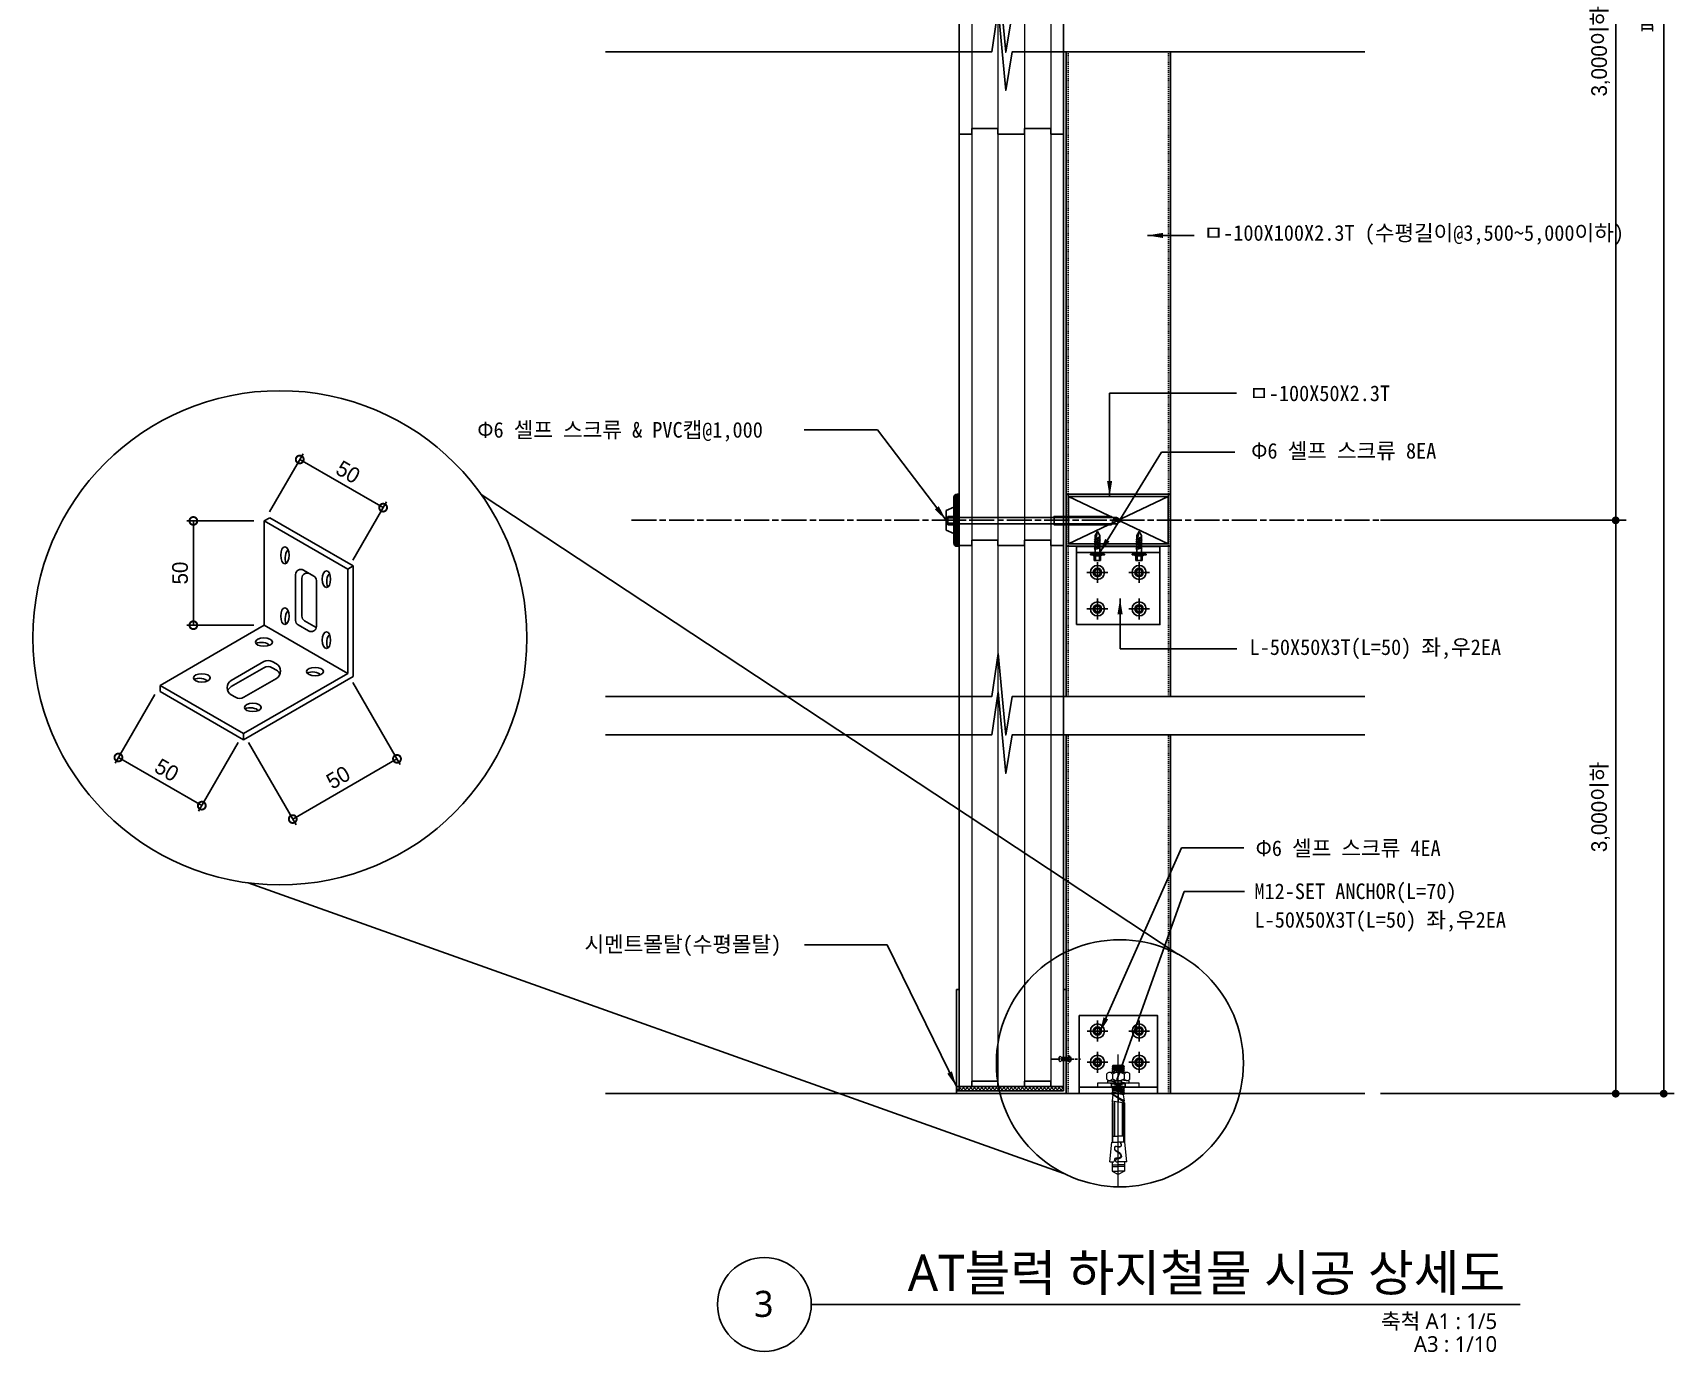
# Model space of a CAD drawing. Header units: millimetres. Extents: x 262063 to 281182, y 29752 to 38015.
# Drawn here: x 274816 to 276391, y 29752 to 31017 of the extents above; entities that cross this region are included whole.
import ezdxf
from ezdxf.enums import TextEntityAlignment as Align

# ---------------------------------------------------------------- set-up
doc = ezdxf.new("R2010")
doc.units = ezdxf.units.MM
doc.header["$MEASUREMENT"] = 0
for name, pattern in [('ACAD_ISO08W100', [36, 24, -3, 6, -3]), ('CENTER', [2, 1.25, -0.25, 0.25, -0.25]), ('DASHED', [0.75, 0.5, -0.25]), ('HID', [2, 1.1, -0.9])]:
    doc.linetypes.add(name, pattern=pattern)
doc.layers.get('0').update_dxf_attribs({"linetype": 'CONTINUOUS'})
for name, color, linetype in [('1', 1, 'CONTINUOUS'), ('2', 2, 'CONTINUOUS'), ('CEN', 3, 'ACAD_ISO08W100'), ('COL', 2, 'CONTINUOUS'), ('DIM', 7, 'CONTINUOUS'), ('ETC', 6, 'CONTINUOUS'), ('F', 6, 'CONTINUOUS'), ('HAT', 5, 'CONTINUOUS'), ('TEX', 3, 'CONTINUOUS'), ('TEXT', 2, 'CONTINUOUS'), ('WAL', 3, 'CONTINUOUS'), ('WALL', 2, 'CONTINUOUS'), ('후레싱', 4, 'CONTINUOUS')]:
    doc.layers.add(name, color=color, linetype=linetype)
for name, color, linetype, lineweight in [('2(스크류)', 2, 'CONTINUOUS', 5), ('A-CUTL', 7, 'CONTINUOUS', 25), ('A-MKXS-LEAD', 7, 'CONTINUOUS', 25), ('A-WAXM-BLOC', 3, 'CONTINUOUS', 25), ('A-XXXX-HATC', 8, 'CONTINUOUS', 18), ('A-XXXX-SYMB', 7, 'CONTINUOUS', 25), ('A-XXXX-TXT1', 3, 'CONTINUOUS', 25), ('A-XXXX-TXT2', 3, 'CONTINUOUS', 25)]:
    doc.layers.add(name, color=color, linetype=linetype, lineweight=lineweight)
doc.styles.add('HS', font='')
doc.styles.get("Standard").update_dxf_attribs({"font": 'SIMPLEX.shx'})
doc.styles.add('돋움체', font='')
doc.styles.add('돋음', font='')
doc.styles.add('맑은고딕', font='malgun.ttf')
doc.styles.get('HS').set_extended_font_data('Gulim')
doc.styles.get('돋움체').set_extended_font_data('DotumChe')
doc.styles.get('돋음').set_extended_font_data('Dotum')
doc.dimstyles.new('HJCNC DIM', dxfattribs={"dimscale": 5, "dimtxt": 3, "dimasz": 3, "dimexe": 1.25, "dimexo": 2, "dimgap": 1, "dimtad": 1, "dimdec": 0, "dimzin": 1, "dimdsep": 46, "dimlunit": 6, "dimtxsty": 'HS', "dimblk": 'DOTSMALL', "dimcen": 2.5, "dimclrd": 256, "dimclre": 256, "dimclrt": 256, "dimadec": 0, "dimazin": 0, "dimtfac": 1, "dimtdec": 0, "dimtix": 1, "dimtmove": 2, "dimatfit": 3, "dimfxl": 1, "dimtolj": 1, "dimtzin": 1, "dimlwd": -1, "dimlwe": -1, "dimarcsym": 0})
doc.dimstyles.new('ISO-25', dxfattribs={"dimtxt": 2.5, "dimasz": 2.5, "dimexe": 1.25, "dimexo": 0.625, "dimtad": 1, "dimtxsty": 'Standard', "dimcen": 2.5, "dimadec": 0, "dimazin": 0, "dimtfac": 1, "dimtmove": 0, "dimatfit": 3, "dimfxl": 1, "dimarcsym": 0})

# ---------------------------------------------------------------- blocks, each defined once
blk = doc.blocks.new('_DotSmall')
at = {"color": 0, "linetype": 'ByBlock', "const_width": 0.5}
blk.add_lwpolyline([(-0.0625, 0, 1), (0.0625, 0, 1)], format="xyb", close=True, dxfattribs=at)
blk = doc.blocks.new('화스너-1')
at = {"layer": '1'}
for p, q in [((11770735.5, 5612703.2), (11770748.5, 5612707.2)), ((11770748.5, 5612703.2), (11770735.5, 5612707.2))]:
    blk.add_line(p, q, dxfattribs=at)
blk.add_lwpolyline([(11770735.5, 5612707.2), (11770748.5, 5612707.2), (11770748.5, 5612703.2), (11770735.5, 5612703.2)], close=True, dxfattribs=at)
at = {"layer": '2(스크류)', "color": 1, "ltscale": 2}
blk.add_line((11770742, 5612612.4), (11770742, 5612734.8), dxfattribs=at)
at = {"layer": '2(스크류)', "color": 1, "linetype": 'CENTER', "ltscale": 20}
blk.add_line((11770742, 5612607.5), (11770742, 5612734), dxfattribs=at)
at = {"layer": '2(스크류)', "ltscale": 2}
for p, q in [((11770731, 5612711.1), (11770731, 5612716.1)), ((11770750.4, 5612717.4), (11770733.6, 5612717.4)), ((11770736.9, 5612724.2), (11770736, 5612723.3)), ((11770736, 5612723.3), (11770748, 5612721.6)), ((11770736.9, 5612722.4), (11770736, 5612723.3)), ((11770736.9, 5612722.4), (11770736, 5612721.5)), ((11770736, 5612721.5), (11770748, 5612719.7)), ((11770736.9, 5612720.6), (11770736, 5612721.5)), ((11770736.9, 5612720.6), (11770736, 5612719.7)), ((11770748, 5612717.9), (11770736, 5612719.7)), ((11770736.9, 5612718.8), (11770736, 5612719.7)), ((11770736.9, 5612718.8), (11770736, 5612717.9)), ((11770736.5, 5612717.4), (11770736, 5612717.9)), ((11770740.1, 5612717.3), (11770736, 5612717.9)), ((11770736.4, 5612715.9), (11770736.4, 5612711.3)), ((11770736.9, 5612724.2), (11770747.1, 5612722.4)), ((11770748, 5612723.3), (11770736.9, 5612724.2)), ((11770736.9, 5612722.4), (11770747.1, 5612720.6)), ((11770747.1, 5612718.8), (11770736.9, 5612720.6)), ((11770736.9, 5612718.8), (11770744.7, 5612717.4)), ((11770747.1, 5612724.2), (11770737, 5612724.2)), ((11770748, 5612723.3), (11770747.1, 5612724.2)), ((11770748, 5612723.3), (11770747.1, 5612722.4)), ((11770748, 5612721.5), (11770747.1, 5612722.4)), ((11770748, 5612721.5), (11770747.1, 5612720.6)), ((11770748, 5612719.7), (11770747.1, 5612720.6)), ((11770748, 5612719.7), (11770747.1, 5612718.8)), ((11770748, 5612717.9), (11770747.1, 5612718.8)), ((11770748, 5612717.9), (11770747.6, 5612717.4)), ((11770747.6, 5612715.9), (11770747.6, 5612711.3)), ((11770753, 5612711.1), (11770753, 5612716.1)), ((11770736.8, 5612703.2), (11770736, 5612702.4)), ((11770736, 5612702.4), (11770748, 5612700.6)), ((11770736.9, 5612701.5), (11770736, 5612702.4)), ((11770736.9, 5612701.5), (11770736, 5612700.6)), ((11770736, 5612700.6), (11770748, 5612698.8)), ((11770736.9, 5612699.7), (11770736, 5612700.6)), ((11770736.9, 5612703.2), (11770747.1, 5612701.4)), ((11770736.9, 5612701.5), (11770747.1, 5612699.7)), ((11770742, 5612703.2), (11770748, 5612702.3)), ((11770748, 5612702.3), (11770747.1, 5612703.2)), ((11770748, 5612702.3), (11770747.1, 5612701.4)), ((11770748, 5612700.5), (11770747.1, 5612701.4)), ((11770748, 5612700.5), (11770747.1, 5612699.6)), ((11770736.9, 5612699.7), (11770736, 5612698.8)), ((11770736, 5612698.8), (11770748, 5612697)), ((11770736.9, 5612697.9), (11770736, 5612698.8)), ((11770736.9, 5612697.9), (11770736, 5612697)), ((11770736, 5612697), (11770748, 5612690.2)), ((11770736.9, 5612696.1), (11770736, 5612697)), ((11770736.9, 5612696.1), (11770736, 5612690.2)), ((11770736, 5612690.2), (11770748, 5612688.3)), ((11770736.9, 5612689.3), (11770736, 5612690.2)), ((11770736.9, 5612689.3), (11770736, 5612688.4)), ((11770736, 5612688.3), (11770736, 5612650.6)), ((11770736.2, 5612688.3), (11770736.2, 5612656.8)), ((11770736.6, 5612688.3), (11770736.6, 5612656.8)), ((11770747.1, 5612697.9), (11770736.9, 5612699.7)), ((11770747.1, 5612696.1), (11770736.9, 5612697.9)), ((11770747.1, 5612689.3), (11770736.9, 5612696.1)), ((11770736.9, 5612688.3), (11770736.9, 5612656.8)), ((11770738.2, 5612689.8), (11770738.2, 5612656.8)), ((11770745.8, 5612688.7), (11770745.8, 5612656.8)), ((11770748, 5612698.7), (11770747.1, 5612699.6)), ((11770748, 5612698.7), (11770747.1, 5612697.8)), ((11770748, 5612696.9), (11770747.1, 5612697.8)), ((11770748, 5612696.9), (11770747.1, 5612696)), ((11770748, 5612690.1), (11770747.1, 5612696)), ((11770748, 5612690.1), (11770747.1, 5612689.2)), ((11770748, 5612688.3), (11770747.1, 5612689.2)), ((11770747.1, 5612688.3), (11770747.1, 5612656.8)), ((11770747.4, 5612688.3), (11770747.4, 5612656.8)), ((11770747.7, 5612688.3), (11770747.7, 5612656.8)), ((11770748, 5612688.3), (11770748, 5612650.6)), ((11770736.6, 5612650.7), (11770736.6, 5612656.5)), ((11770736.6, 5612656.5), (11770742, 5612656.5)), ((11770747.4, 5612656.5), (11770742, 5612656.5)), ((11770747.4, 5612650.7), (11770747.4, 5612656.5)), ((11770733.8, 5612631.8), (11770735.7, 5612650.7)), ((11770735.7, 5612650.7), (11770742, 5612650.7)), ((11770748.3, 5612650.7), (11770742, 5612650.7)), ((11770750.2, 5612631.8), (11770748.3, 5612650.7)), ((11770733.8, 5612631.8), (11770737.7, 5612631.8)), ((11770736, 5612631.8), (11770736, 5612622.9)), ((11770736, 5612628.8), (11770742.1, 5612628.8)), ((11770736, 5612627.3), (11770742, 5612627.3)), ((11770736, 5612622.9), (11770742, 5612619.7)), ((11770736, 5612622.9), (11770742, 5612622.9)), ((11770740.1, 5612631.8), (11770742, 5612631.8)), ((11770748, 5612628.8), (11770741.9, 5612628.8)), ((11770750.2, 5612631.8), (11770742, 5612631.8)), ((11770748, 5612627.3), (11770742, 5612627.3)), ((11770748, 5612622.9), (11770742, 5612619.7)), ((11770748, 5612622.9), (11770742, 5612622.9)), ((11770748, 5612631.8), (11770748, 5612622.9))]:
    blk.add_line(p, q, dxfattribs=at)
at = {"layer": '2(스크류)'}
for p, q in [((11770739.4, 5612708.3), (11770731.9, 5612709.3)), ((11770731.9, 5612709.3), (11770744.8, 5612709.3)), ((11770731.9, 5612707.2), (11770731.9, 5612709.3)), ((11770739.1, 5612706.2), (11770731.9, 5612707.2)), ((11770736.2, 5612709), (11770744.8, 5612709.3)), ((11770739.4, 5612708.3), (11770736.2, 5612709)), ((11770739.1, 5612706.2), (11770739.4, 5612708.3)), ((11770739.2, 5612707.2), (11770747.8, 5612707.5)), ((11770752.1, 5612707.2), (11770739.2, 5612707.2)), ((11770744.9, 5612710.3), (11770744.6, 5612708.2)), ((11770744.6, 5612708.2), (11770752.1, 5612707.2)), ((11770747.8, 5612707.5), (11770744.6, 5612708.2)), ((11770744.9, 5612710.3), (11770752.1, 5612709.3)), ((11770752.1, 5612709.3), (11770752.1, 5612707.2))]:
    blk.add_line(p, q, dxfattribs=at)
at = {"layer": '2(스크류)', "color": 1, "linetype": 'Continuous'}
blk.add_line((11770742, 5612706.2), (11770742, 5612688.8), dxfattribs=at)
blk.add_line((11770742, 5612706.2), (11770742, 5612688.8), dxfattribs=at)
at = {"layer": '2(스크류)', "ltscale": 2}
for points in [[(11770722, 5612703.2), (11770762, 5612703.2), (11770762, 5612707.2), (11770722, 5612707.2), (11770722, 5612703.2)], [(11770743.8, 5612650.7), (11770744.2, 5612649.6), (11770744.6, 5612648), (11770744.4, 5612646.9), (11770743.9, 5612646.3), (11770743.2, 5612646), (11770742.3, 5612646), (11770741.3, 5612646.2), (11770740.3, 5612646.6), (11770739.1, 5612646.6), (11770738.5, 5612645.8), (11770738.2, 5612644.9), (11770738.3, 5612643.5), (11770738.9, 5612642.7), (11770739.6, 5612642.2), (11770741.3, 5612641.4), (11770742.3, 5612640.7), (11770743.2, 5612639.7), (11770744, 5612638.5), (11770744.2, 5612638.1), (11770744.4, 5612636.7), (11770744, 5612636.3), (11770743.1, 5612635.7), (11770741.9, 5612635.3), (11770740.9, 5612635.4), (11770739.7, 5612635.4), (11770738.8, 5612635), (11770738.2, 5612634.1), (11770737.9, 5612632.5), (11770737.7, 5612631.8)], [(11770743.9, 5612650.7), (11770744.5, 5612649.5), (11770744.8, 5612648.2), (11770744.7, 5612647.1), (11770744.3, 5612646.3), (11770743.5, 5612645.7), (11770742.1, 5612645.6), (11770741.5, 5612645.8), (11770740.8, 5612646.1), (11770740.1, 5612646.3), (11770739.5, 5612646.3), (11770739, 5612646), (11770738.7, 5612645.4), (11770738.5, 5612644.7), (11770738.5, 5612644.3), (11770738.6, 5612643.6), (11770739.2, 5612642.9), (11770740.3, 5612642.3), (11770741.3, 5612641.7), (11770742.2, 5612641.3), (11770743, 5612640.8), (11770743.5, 5612640.4), (11770744, 5612639.7), (11770744.5, 5612638.8), (11770744.9, 5612637.8), (11770745, 5612636.8), (11770744.9, 5612636), (11770744.2, 5612635.2), (11770742.6, 5612634.5), (11770741.6, 5612634.5), (11770740.4, 5612634.4), (11770739.7, 5612634.1), (11770739.5, 5612633.8), (11770739.4, 5612633.2), (11770739.4, 5612632.8), (11770739.3, 5612632.5), (11770739.5, 5612632.2), (11770739.7, 5612632.1), (11770740.2, 5612631.8)]]:
    blk.add_lwpolyline(points, dxfattribs=at)
for centre, radius, start, end in [((11770733.6, 5612714.1), 3.31, 32.6449, 143.1914), ((11770742, 5612706.4), 11, 59.5226, 120.4774), ((11770750.4, 5612714.1), 3.31, 36.8086, 147.3551), ((11770733.6, 5612713.1), 3.31, 216.8086, 327.3551), ((11770742, 5612720.8), 11, 239.5226, 300.4774), ((11770750.4, 5612713.1), 3.31, 212.6449, 323.1914)]:
    blk.add_arc(centre, radius, start, end, dxfattribs=at)
at = {"layer": 'CEN'}
for p, q in [((11770722, 5612767.2), (11770722, 5612747.2)), ((11770762, 5612767.2), (11770762, 5612747.2)), ((11770732, 5612757.2), (11770712, 5612757.2)), ((11770752, 5612757.2), (11770772, 5612757.2)), ((11770722, 5612737.2), (11770722, 5612717.2)), ((11770762, 5612737.2), (11770762, 5612717.2)), ((11770732, 5612727.2), (11770712, 5612727.2)), ((11770752, 5612727.2), (11770772, 5612727.2))]:
    blk.add_line(p, q, dxfattribs=at)
at = {"layer": 'ETC'}
blk.add_line((11770779.5, 5612703.2), (11770704.5, 5612703.2), dxfattribs=at)
for points in [[(11770704.5, 5612772.2), (11770779.5, 5612772.2), (11770779.5, 5612697.2), (11770704.5, 5612697.2)], [(11770718.8, 5612757.2), (11770720.4, 5612754.4), (11770723.6, 5612754.4), (11770725.2, 5612757.2), (11770723.6, 5612760), (11770720.4, 5612760)], [(11770765.2, 5612757.2), (11770763.6, 5612754.4), (11770760.4, 5612754.4), (11770758.8, 5612757.2), (11770760.4, 5612760), (11770763.6, 5612760)], [(11770718.8, 5612727.2), (11770720.4, 5612724.4), (11770723.6, 5612724.4), (11770725.2, 5612727.2), (11770723.6, 5612730), (11770720.4, 5612730)], [(11770765.2, 5612727.2), (11770763.6, 5612724.4), (11770760.4, 5612724.4), (11770758.8, 5612727.2), (11770760.4, 5612730), (11770763.6, 5612730)]]:
    blk.add_lwpolyline(points, close=True, dxfattribs=at)
for centre, radius in [((11770722, 5612757.2), 6.75), ((11770762, 5612757.2), 6.75), ((11770722, 5612757.2), 4), ((11770762, 5612757.2), 4), ((11770722, 5612727.2), 6.75), ((11770762, 5612727.2), 6.75), ((11770722, 5612727.2), 4), ((11770762, 5612727.2), 4)]:
    blk.add_circle(centre, radius, dxfattribs=at)
blk = doc.blocks.new('벽체캡-1')
at = {"layer": '2'}
for p, q in [((11769941.6, 5613230.2), (11769935.8, 5613230.2)), ((11769935.8, 5613230.2), (11769935.8, 5613222.2)), ((11769941.6, 5613228.7), (11769935.8, 5613228.7)), ((11769935.8, 5613223.7), (11769941.6, 5613223.7)), ((11769935.8, 5613222.2), (11769941.6, 5613222.2))]:
    blk.add_line(p, q, dxfattribs=at)
at = {"layer": '2', "linetype": 'DASHED'}
for p, q in [((11769945.8, 5613229.2), (11770092.8, 5613229.2)), ((11769945.8, 5613223.2), (11770092.8, 5613223.2))]:
    blk.add_line(p, q, dxfattribs=at)
at = {"layer": '2'}
for points in [[(11769941.6, 5613231.2), (11769942.8, 5613231.2), (11769942.8, 5613221.2), (11769941.6, 5613221.2)], [(11769942.8, 5613217.2), (11769943.8, 5613217.2), (11769943.8, 5613235.2), (11769942.8, 5613235.2)]]:
    blk.add_lwpolyline(points, close=True, dxfattribs=at)
for points in [[(11769943.8, 5613218.7), (11769945.8, 5613218.7), (11769945.8, 5613233.7), (11769943.8, 5613233.7)], [(11770092.8, 5613229.2), (11770092.8, 5613230.2), (11770037.8, 5613230.2), (11770037.8, 5613222.2), (11770092.8, 5613222.2), (11770092.8, 5613223.2)], [(11770092.8, 5613229.2), (11770097.8, 5613229.2), (11770102.8, 5613226.2), (11770097.8, 5613223.2), (11770092.8, 5613223.2)], [(11770102.8, 5613226.2), (11770096.8, 5613225.2), (11770094.8, 5613223.2), (11770093.8, 5613225.2), (11770095.8, 5613229.2)]]:
    blk.add_lwpolyline(points, dxfattribs=at)
at = {"layer": 'ETC', "color": 5}
for p, q in [((11769943.7, 5613251.3), (11769943.7, 5613201.7)), ((11769944.7, 5613251.5), (11769944.7, 5613201.5)), ((11769945.7, 5613251.5), (11769945.7, 5613201.5)), ((11769942.7, 5613250.7), (11769942.7, 5613202.3))]:
    blk.add_line(p, q, dxfattribs=at)
at = {"layer": 'ETC'}
for p, q in [((11769944.7, 5613251.5), (11769946.7, 5613251.5)), ((11769941.7, 5613239.2), (11769934.3, 5613236)), ((11769934.3, 5613236), (11769934.3, 5613217)), ((11769941.7, 5613248.5), (11769941.7, 5613204.5)), ((11769941.7, 5613213.8), (11769934.3, 5613217)), ((11769944.7, 5613201.5), (11769946.7, 5613201.5))]:
    blk.add_line(p, q, dxfattribs=at)
at = {"layer": 'ETC', "color": 6}
blk.add_line((11769946.7, 5613251.5), (11769946.7, 5613201.5), dxfattribs=at)
at = {"layer": 'ETC'}
for centre, start, end in [((11769944.7, 5613248.5), 90, 180), ((11769944.7, 5613204.5), 180, 270)]:
    blk.add_arc(centre, 3, start, end, dxfattribs=at)
blk = doc.blocks.new('SC25')
at = {"layer": '2'}
for p, q in [((-4, 10), (4, 10)), ((-4, 4.2), (-4, 10)), ((-2.5, 4.2), (-2.5, 10)), ((2.5, 10), (2.5, 4.2)), ((4, 10), (4, 4.2)), ((-4, -6), (4, -4)), ((-4, -8), (4, -6)), ((-4, -10), (4, -8)), ((-4, -12), (4, -10)), ((-4, -14), (4, -12)), ((-4, -16), (4, -14)), ((-4, -18), (4, -16))]:
    blk.add_line(p, q, dxfattribs=at)
for points in [[(9, 3), (9, 2), (-9, 2), (-9, 3)], [(-5, 4.2), (-5, 3), (5, 3), (5, 4.2)]]:
    blk.add_lwpolyline(points, close=True, dxfattribs=at)
for points in [[(7.5, 2), (7.5, 0), (-7.5, 0), (-7.5, 2)], [(-3, 0), (-3, -22), (0, -27), (3, -22), (3, 0)], [(0, -27), (1, -21), (3, -19), (1, -18), (-3, -20)]]:
    blk.add_lwpolyline(points, dxfattribs=at)
blk = doc.blocks.new('화스너-2')
at = {"layer": 'CEN'}
for p, q in [((11770855.8, 5612781.3), (11770855.8, 5612761.3)), ((11770895.8, 5612781.3), (11770895.8, 5612761.3)), ((11770865.8, 5612771.3), (11770845.8, 5612771.3)), ((11770885.8, 5612771.3), (11770905.8, 5612771.3)), ((11770865.8, 5612736.3), (11770845.8, 5612736.3)), ((11770855.8, 5612726.3), (11770855.8, 5612746.3)), ((11770885.8, 5612736.3), (11770905.8, 5612736.3)), ((11770895.8, 5612726.3), (11770895.8, 5612746.3))]:
    blk.add_line(p, q, dxfattribs=at)
at = {"layer": 'ETC'}
blk.add_line((11770915.8, 5612790.3), (11770835.8, 5612790.3), dxfattribs=at)
for points in [[(11770835.8, 5612721.3), (11770915.8, 5612721.3), (11770915.8, 5612796.3), (11770835.8, 5612796.3)], [(11770852.6, 5612771.3), (11770854.2, 5612768.5), (11770857.5, 5612768.5), (11770859.1, 5612771.3), (11770857.5, 5612774.1), (11770854.2, 5612774.1)], [(11770899.1, 5612771.3), (11770897.5, 5612768.5), (11770894.2, 5612768.5), (11770892.6, 5612771.3), (11770894.2, 5612774.1), (11770897.5, 5612774.1)], [(11770852.6, 5612736.3), (11770854.2, 5612739.1), (11770857.5, 5612739.1), (11770859.1, 5612736.3), (11770857.5, 5612733.5), (11770854.2, 5612733.5)], [(11770899.1, 5612736.3), (11770897.5, 5612739.1), (11770894.2, 5612739.1), (11770892.6, 5612736.3), (11770894.2, 5612733.5), (11770897.5, 5612733.5)]]:
    blk.add_lwpolyline(points, close=True, dxfattribs=at)
for centre, radius in [((11770855.8, 5612771.3), 6.75), ((11770855.8, 5612771.3), 4), ((11770895.8, 5612771.3), 6.75), ((11770895.8, 5612771.3), 4), ((11770855.8, 5612736.3), 6.75), ((11770855.8, 5612736.3), 4), ((11770895.8, 5612736.3), 6.75), ((11770895.8, 5612736.3), 4)]:
    blk.add_circle(centre, radius, dxfattribs=at)
at = {"layer": 'TEXT', "xscale": 0.75, "yscale": 0.75, "zscale": 0.75, "rotation": 180}
for p in [(11770855.8, 5612790.3), (11770895.8, 5612790.3)]:
    blk.add_blockref('SC25', p, dxfattribs=at)
blk = doc.blocks.new('_Dot')
at = {"color": 0, "linetype": 'ByBlock', "lineweight": -2}
blk.add_line((-0.5, 0), (-1, 0), dxfattribs=at)
at = {"color": 0, "linetype": 'ByBlock', "const_width": 0.5}
blk.add_lwpolyline([(-0.25, 0, 1), (0.25, 0, 1)], format="xyb", close=True, dxfattribs=at)
blk = doc.blocks.new('*D76')
at = {"layer": 'DIM', "color": 7, "lineweight": -2, "transparency": 16777216}
for p, q in [((276109, 32110.9), (276390.6, 32110.9)), ((276380.6, 32103.4), (276380.6, 30007.4)), ((276109, 29999.9), (276390.6, 29999.9))]:
    blk.add_line(p, q, dxfattribs=at)
at = {"layer": 'DIM', "color": 7, "lineweight": -2, "transparency": 16777216, "xscale": 7.5, "yscale": 7.5, "zscale": 7.5}
for p, rotation in [((276380.6, 32110.9), 90), ((276380.6, 29999.9), 270)]:
    blk.add_blockref('_Dot', p, dxfattribs=dict(at, rotation=rotation))
at = {"layer": 'DIM', "color": 3, "transparency": 16777216, "insert": (276366.9, 31055.4), "char_height": 15, "attachment_point": 5, "rotation": 90, "style": '돋음'}
blk.add_mtext('패널높이', dxfattribs=at)
blk = doc.blocks.new('*D77')
at = {"layer": 'DIM', "color": 7, "lineweight": -2, "transparency": 16777216}
for p, q in [((276109, 30549.8), (276344.5, 30549.8)), ((276334.5, 30007.4), (276334.5, 30542.3)), ((276109, 29999.9), (276344.5, 29999.9))]:
    blk.add_line(p, q, dxfattribs=at)
at = {"layer": 'DIM', "color": 7, "lineweight": -2, "transparency": 16777216, "xscale": 7.5, "yscale": 7.5, "zscale": 7.5}
for p, rotation in [((276334.5, 30549.8), 90), ((276334.5, 29999.9), 270)]:
    blk.add_blockref('_Dot', p, dxfattribs=dict(at, rotation=rotation))
at = {"layer": 'DIM', "color": 3, "transparency": 16777216, "insert": (276320, 30274.9), "char_height": 15, "attachment_point": 5, "rotation": 90, "style": '돋음'}
blk.add_mtext('3,000이하', dxfattribs=at)
blk = doc.blocks.new('*D78')
at = {"layer": 'DIM', "color": 7, "lineweight": -2, "transparency": 16777216}
for p, q in [((276109, 31449.5), (276344.5, 31449.5)), ((276334.5, 30557.3), (276334.5, 31442)), ((276109, 30549.8), (276344.5, 30549.8))]:
    blk.add_line(p, q, dxfattribs=at)
at = {"layer": 'DIM', "color": 7, "lineweight": -2, "transparency": 16777216, "xscale": 7.5, "yscale": 7.5, "zscale": 7.5}
for p, rotation in [((276334.5, 31449.5), 90), ((276334.5, 30549.8), 270)]:
    blk.add_blockref('_Dot', p, dxfattribs=dict(at, rotation=rotation))
at = {"layer": 'DIM', "color": 3, "transparency": 16777216, "insert": (276320, 30999.7), "char_height": 15, "attachment_point": 5, "rotation": 90, "style": '돋음'}
blk.add_mtext('3,000이하', dxfattribs=at)
blk = doc.blocks.new('*D61')
at = {"layer": 'DIM', "transparency": 16777216}
for p, q in [((69324.1, -57391.8), (69195.5, -57391.8)), ((69208, -57591.8), (69208, -57391.8)), ((69324.1, -57591.8), (69195.5, -57591.8))]:
    blk.add_line(p, q, dxfattribs=at)
at = {"layer": 'DIM', "transparency": 16777216, "xscale": 30, "yscale": 30, "zscale": 30}
for p, rotation in [((69208, -57391.8), 90), ((69208, -57591.8), 270)]:
    blk.add_blockref('_DotSmall', p, dxfattribs=dict(at, rotation=rotation))
at = {"layer": 'DIM', "transparency": 16777216, "insert": (69182.6, -57491.8), "char_height": 30, "attachment_point": 5, "rotation": 90, "style": 'HS'}
blk.add_mtext('\\A1;50', dxfattribs=at)
blk = doc.blocks.new('*D62')
at = {"layer": 'DIM', "transparency": 16777216}
for p, q in [((69354.1, -57374.5), (69418.4, -57263.1)), ((69412.1, -57273.9), (69572.1, -57366.3)), ((69514.1, -57466.9), (69578.4, -57355.5))]:
    blk.add_line(p, q, dxfattribs=at)
at = {"layer": 'DIM', "transparency": 16777216, "xscale": 30, "yscale": 30, "zscale": 30}
for p, rotation in [((69412.1, -57273.9), 149.9999999999999), ((69572.1, -57366.3), 329.9999999999999)]:
    blk.add_blockref('_DotSmall', p, dxfattribs=dict(at, rotation=rotation))
at = {"layer": 'DIM', "transparency": 16777216, "insert": (69504.8, -57298.1), "char_height": 30, "attachment_point": 5, "rotation": 330, "style": 'HS'}
blk.add_mtext('\\A1;50', dxfattribs=at)
blk = doc.blocks.new('*D63')
at = {"layer": 'DIM', "transparency": 16777216}
for p, q in [((69514.1, -57701.5), (69605, -57859)), ((69314.1, -57817), (69405, -57974.5)), ((69398.7, -57963.7), (69598.7, -57848.2))]:
    blk.add_line(p, q, dxfattribs=at)
at = {"layer": 'DIM', "transparency": 16777216, "xscale": 30, "yscale": 30, "zscale": 30}
for p, rotation in [((69598.7, -57848.2), 30.00000000000012), ((69398.7, -57963.7), 210.0000000000001)]:
    blk.add_blockref('_DotSmall', p, dxfattribs=dict(at, rotation=rotation))
at = {"layer": 'DIM', "transparency": 16777216, "insert": (69486, -57883.9), "char_height": 30, "attachment_point": 5, "rotation": 30, "style": 'HS'}
blk.add_mtext('\\A1;50', dxfattribs=at)
blk = doc.blocks.new('*D64')
at = {"layer": 'DIM', "transparency": 16777216}
for p, q in [((69134.1, -57724.6), (69058, -57856.4)), ((69294.1, -57817), (69218, -57948.8)), ((69064.2, -57845.6), (69224.2, -57938))]:
    blk.add_line(p, q, dxfattribs=at)
at = {"layer": 'DIM', "transparency": 16777216, "xscale": 30, "yscale": 30, "zscale": 30}
for p, rotation in [((69064.2, -57845.6), 150.0000000000038), ((69224.2, -57938), 330.0000000000038)]:
    blk.add_blockref('_DotSmall', p, dxfattribs=dict(at, rotation=rotation))
at = {"layer": 'DIM', "transparency": 16777216, "insert": (69156.9, -57869.8), "char_height": 30, "attachment_point": 5, "rotation": 330, "style": 'HS'}
blk.add_mtext('\\A1;50', dxfattribs=at)
blk = doc.blocks.new('br')
at = {"layer": 'CEN'}
blk.add_line((-46.4, 0), (30, 0), dxfattribs=at)
at = {"layer": 'F'}
for p, q in [((-25.5, 4), (-21.9, 7.5)), ((-25.5, 4), (-21.5, 0)), ((-25.5, -4), (-21.5, 0)), ((-21.9, 7.5), (-18.4, 4)), ((0, 4), (-18.4, 4)), ((0, 7.9), (0, -7.9)), ((-25.5, -4), (-21.9, -7.5)), ((-21.9, -7.5), (-18.4, -4)), ((0, -4), (-18.4, -4))]:
    blk.add_line(p, q, dxfattribs=at)
blk.add_arc((-2.2, 0), 8.2, 285.5627, 74.4373, dxfattribs=at)
blk = doc.blocks.new('1')
at = {"layer": 'A-WAXM-BLOC'}
for p, q in [((4327.9, 976.6), (4302.9, 976.6)), ((4302.9, 976.6), (4302.9, 971.3)), ((4327.9, 976.6), (4327.9, 971.3)), ((4378.6, 976.6), (4353.6, 976.6)), ((4353.6, 976.6), (4353.6, 971.3)), ((4378.6, 976.6), (4378.6, 971.3)), ((4290.8, 971.3), (4302.9, 971.3)), ((4290.8, 971.3), (4290.8, 971.3)), ((4290.8, 971.3), (4290.8, 576.6)), ((4353.6, 971.3), (4327.9, 971.3)), ((4378.6, 971.3), (4390.8, 971.3)), ((4390.8, 971.3), (4378.6, 971.3)), ((4390.8, 576.6), (4390.8, 971.3)), ((4290.8, 576.6), (4302.9, 576.6)), ((4302.9, 581.9), (4327.9, 581.9)), ((4302.9, 581.9), (4302.9, 576.6)), ((4327.9, 581.9), (4327.9, 576.6)), ((4327.9, 576.6), (4353.6, 576.6)), ((4353.6, 581.9), (4378.6, 581.9)), ((4353.6, 581.9), (4353.6, 576.6)), ((4378.6, 581.9), (4378.6, 576.6)), ((4378.6, 576.6), (4390.8, 576.6))]:
    blk.add_line(p, q, dxfattribs=at)
at = {"layer": 'A-XXXX-HATC', "ltscale": 2}
for p, q in [((4302.9, 971.3), (4302.9, 581.9)), ((4327.9, 971.3), (4327.9, 581.9)), ((4353.6, 971.3), (4353.6, 581.9)), ((4378.6, 971.3), (4378.6, 581.9))]:
    blk.add_line(p, q, dxfattribs=at)
blk = doc.blocks.new('삼양 화스너 A')
at = {"layer": 'ETC'}
for p, q in [((69344.1, -57391.8), (69354.4, -57385.8)), ((69344.1, -57391.8), (69504.1, -57484.2)), ((69344.1, -57391.8), (69344.1, -57591.8)), ((69354.4, -57385.8), (69514.4, -57478.2)), ((69404.1, -57582.7), (69404.1, -57494.8)), ((69416.2, -57574.7), (69416.2, -57501.8)), ((69439.1, -57497.7), (69419.1, -57486.1)), ((69504.1, -57484.2), (69514.4, -57478.2)), ((69504.1, -57484.2), (69504.1, -57684.2)), ((69514.4, -57478.2), (69514.4, -57690.2)), ((69444.1, -57594.2), (69444.1, -57506.3)), ((69144.1, -57707.3), (69344.1, -57591.8)), ((69504.1, -57684.2), (69344.1, -57591.8)), ((69429.1, -57602.9), (69409.1, -57591.3)), ((69443.8, -57596.4), (69421.2, -57583.4)), ((69304.1, -57799.7), (69504.1, -57684.2)), ((69304.1, -57811.7), (69514.4, -57690.2)), ((69144.1, -57707.3), (69304.1, -57799.7)), ((69144.1, -57707.3), (69144.1, -57719.3)), ((69144.1, -57719.3), (69304.1, -57811.7)), ((69304.1, -57799.7), (69304.1, -57811.7))]:
    blk.add_line(p, q, dxfattribs=at)
blk.add_lwpolyline([(69367.4, -57666.1), (69359.4, -57661.5, 0.267949), (69343.4, -57661.5), (69280.7, -57697.7, 0.57735), (69280.7, -57725.4), (69288.7, -57730, 0.267949), (69304.7, -57730), (69367.4, -57693.8, 0.57735)], format="xyb", close=True, dxfattribs=at)
blk.add_lwpolyline([(69374.2, -57686, 0.167234), (69367.4, -57678.1), (69359.4, -57673.5, 0.267949), (69343.4, -57673.5), (69280.7, -57709.7, 0.167234), (69273.9, -57717.5, 0.167234)], format="xyb", dxfattribs=at)
for centre, start, end in [((69414.1, -57494.8), 60, 180), ((69426.2, -57501.8), 60, 180), ((69434.1, -57506.3), 0, 60), ((69414.1, -57582.7), 180, 240), ((69426.2, -57574.7), 180, 240), ((69434.1, -57594.2), 240, 0)]:
    blk.add_arc(centre, 10, start, end, dxfattribs=at)
for centre, major_axis in [((69383.6, -57457.6), (0, -16.2)), ((69463.3, -57503.6), (0, -16.2)), ((69383.6, -57574.6), (0, -16.2)), ((69343.4, -57624.2), (-16.2, 0)), ((69463.3, -57620.6), (0, -16.2)), ((69224.2, -57693), (-16.2, 0)), ((69441.4, -57680.8), (-16.2, 0)), ((69322.2, -57749.6), (-16.2, 0))]:
    blk.add_ellipse(centre, major_axis=major_axis, ratio=0.496232, dxfattribs=at)
for centre, major_axis in [((69392.2, -57462.6), (0, -16.2)), ((69471.9, -57508.6), (0, -16.2)), ((69392.2, -57579.6), (0, -16.2)), ((69338.4, -57632.9), (-16.2, 0)), ((69471.9, -57625.6), (0, -16.2)), ((69436.4, -57689.5), (-16.2, 0)), ((69219.2, -57701.7), (-16.2, 0)), ((69317.2, -57758.3), (-16.2, 0))]:
    blk.add_ellipse(centre, major_axis=major_axis, ratio=0.496232, start_param=3.458763, end_param=5.407964, dxfattribs=at)
at = {"layer": 'DIM'}
for p1, p2, distance, picture, middle in [((69344.1, -57391.8), (69504.1, -57484.2), 136.1, '*D62', (69504.8, -57298.1)), ((69304.1, -57799.7), (69504.1, -57684.2), -189.4, '*D63', (69486, -57883.9)), ((69144.1, -57707.3), (69304.1, -57799.7), -159.7, '*D64', (69156.9, -57869.8))]:
    dim = blk.add_aligned_dim(p1=p1, p2=p2, distance=distance, text='50', dimstyle='HJCNC DIM', override={"dimscale": 10}, dxfattribs=at)
    dim.commit()
    dim.dimension.update_dxf_attribs({"geometry": picture, "text_midpoint": middle})
dim = blk.add_linear_dim(base=(69208, -57391.8), p1=(69344.1, -57591.8), p2=(69344.1, -57391.8), angle=90, text='50', dimstyle='HJCNC DIM', override={"dimscale": 10}, dxfattribs=at)
dim.commit()
dim.dimension.update_dxf_attribs({"geometry": '*D61', "text_midpoint": (69182.6, -57491.8)})

msp = doc.modelspace()

# ---------------------------------------------------------------- linework, layer by layer
at = {"layer": '2'}
msp.add_line((275677.015, 29999.936), (275807.348, 29999.936), dxfattribs=at)
at = {"layer": 'A-CUTL'}
for points in [[(276093.989, 31035.732), (275755.378, 31035.732), (275749.445, 30998.8), (275742.184, 31077.009), (275735.87, 31035.732), (275365.374, 31035.732)], [(276093.989, 30999.006), (275755.378, 30999.006), (275749.445, 30962.075), (275742.184, 31040.284), (275735.87, 30999.006), (275365.374, 30999.006)], [(276093.989, 30380.713), (275755.378, 30380.713), (275749.445, 30343.781), (275742.184, 30421.991), (275735.87, 30380.713), (275365.374, 30380.713)], [(276093.989, 30343.988), (275755.378, 30343.988), (275749.445, 30307.056), (275742.184, 30385.265), (275735.87, 30343.988), (275365.374, 30343.988)]]:
    msp.add_lwpolyline(points, dxfattribs=at)
at = {"layer": 'A-WAXM-BLOC'}
for p, q in [((275741.848, 30530.851), (275716.848, 30530.851)), ((275716.848, 30530.851), (275716.848, 30525.517)), ((275741.848, 30530.851), (275741.848, 30525.517)), ((275792.515, 30530.851), (275767.515, 30530.851)), ((275767.515, 30530.851), (275767.515, 30525.517)), ((275792.515, 30530.851), (275792.515, 30525.517)), ((275704.682, 30525.517), (275716.848, 30525.517)), ((275704.682, 30525.517), (275704.682, 30525.517)), ((275704.682, 30525.517), (275704.682, 30006.657)), ((275767.515, 30525.517), (275741.848, 30525.517)), ((275792.515, 30525.517), (275804.682, 30525.517)), ((275804.682, 30525.517), (275792.515, 30525.517)), ((275804.682, 30006.657), (275804.682, 30525.517)), ((275716.848, 30011.99), (275741.848, 30011.99)), ((275716.848, 30011.99), (275716.848, 30006.657)), ((275741.848, 30011.99), (275741.848, 30006.657)), ((275767.515, 30011.99), (275792.515, 30011.99)), ((275767.515, 30011.99), (275767.515, 30006.657)), ((275792.515, 30011.99), (275792.515, 30006.657)), ((275704.682, 30006.657), (275716.848, 30006.657)), ((275741.848, 30006.657), (275767.515, 30006.657)), ((275792.515, 30006.657), (275804.682, 30006.657))]:
    msp.add_line(p, q, dxfattribs=at)
at = {"layer": 'A-XXXX-HATC', "ltscale": 2}
for p, q in [((275716.848, 30525.517), (275716.848, 30011.99)), ((275741.848, 30525.517), (275741.848, 30011.99)), ((275767.515, 30525.517), (275767.515, 30011.99)), ((275792.515, 30525.517), (275792.515, 30011.99))]:
    msp.add_line(p, q, dxfattribs=at)
at = {"layer": 'A-XXXX-SYMB'}
msp.add_line((275562.821, 29797.724), (276242.86, 29797.724), dxfattribs=at)
msp.add_circle((275517.821, 29797.724), 45, dxfattribs=at)
at = {"layer": 'CEN'}
msp.add_line((275390.374, 30549.848), (276118.989, 30549.848), dxfattribs=at)
at = {"layer": 'COL'}
msp.add_line((275365.374, 29999.936), (276093.989, 29999.936), dxfattribs=at)
for points in [[(275807.348, 30574.848), (275907.348, 30574.848), (275907.348, 30524.848), (275807.348, 30524.848)], [(275809.648, 30572.548), (275905.048, 30572.548), (275905.048, 30527.148), (275809.648, 30527.148)]]:
    msp.add_lwpolyline(points, close=True, dxfattribs=at)
at = {"layer": 'ETC'}
for p, q in [((275807.348, 30380.713), (275807.348, 30999.006)), ((275907.348, 30380.713), (275907.348, 30999.006)), ((275907.348, 30999.006), (275907.348, 30380.713)), ((275807.348, 29999.936), (275807.348, 30343.988)), ((275907.348, 29999.936), (275907.348, 30343.988)), ((275907.348, 30343.988), (275907.348, 29999.936))]:
    msp.add_line(p, q, dxfattribs=at)
at = {"layer": 'ETC', "linetype": 'HID'}
for p, q in [((275809.348, 30380.713), (275809.348, 30999.006)), ((275905.348, 30380.713), (275905.348, 30999.006)), ((275809.348, 29999.936), (275809.348, 30343.988)), ((275905.348, 29999.936), (275905.348, 30343.988))]:
    msp.add_line(p, q, dxfattribs=at)
at = {"layer": 'HAT'}
for p, q in [((275809.648, 30572.548), (275905.048, 30527.148)), ((275809.648, 30527.148), (275905.048, 30572.548))]:
    msp.add_line(p, q, dxfattribs=at)
at = {"layer": 'TEX', "color": 9}
for p, q in [((275914.51, 30133.628), (275246.017, 30574.718)), ((275022.624, 30202.078), (275805.113, 29923.398))]:
    msp.add_line(p, q, dxfattribs=at)
at = {"layer": 'TEX'}
for centre, radius in [((275053.054, 30437.116), 237), ((275858.861, 30029.008), 118.5)]:
    msp.add_circle(centre, radius, dxfattribs=at)
at = {"layer": 'WAL'}
for q in [(275804.682, 30343.988), (275702.015, 30006.657)]:
    msp.add_line((275804.682, 30006.657), q, dxfattribs=at)
at = {"layer": 'WALL'}
msp.add_line((275804.682, 30006.657), (275702.015, 30006.657), dxfattribs=at)
at = {"layer": '후레싱'}
for p, q in [((275702.015, 30099.936), (275702.015, 29999.936)), ((275704.682, 30099.936), (275702.015, 30099.936)), ((275704.682, 30099.936), (275704.682, 30002.603)), ((275804.682, 30002.603), (275804.682, 30099.936)), ((275804.682, 30099.936), (275807.348, 30099.936)), ((275807.348, 30099.936), (275807.348, 29999.936)), ((275807.348, 29999.936), (275677.015, 29999.936)), ((275804.682, 30006.657), (275702.015, 30006.657)), ((275702.015, 30002.603), (275804.682, 30002.603)), ((275702.015, 30002.603), (275804.682, 30002.603)), ((275804.682, 30002.603), (275804.682, 30006.657))]:
    msp.add_line(p, q, dxfattribs=at)
at = {"layer": '후레싱', "linetype": 'Continuous'}
for p, q in [((275702.015, 30005.773), (275702.899, 30006.657)), ((275704.54, 30002.603), (275702.015, 30005.128)), ((275702.38, 30002.603), (275706.434, 30006.657)), ((275708.076, 30002.603), (275704.022, 30006.657)), ((275705.916, 30002.603), (275709.97, 30006.657)), ((275711.611, 30002.603), (275707.557, 30006.657)), ((275709.451, 30002.603), (275713.505, 30006.657)), ((275715.147, 30002.603), (275711.093, 30006.657)), ((275712.987, 30002.603), (275717.041, 30006.657)), ((275718.682, 30002.603), (275714.628, 30006.657)), ((275716.522, 30002.603), (275720.576, 30006.657)), ((275722.218, 30002.603), (275718.164, 30006.657)), ((275720.058, 30002.603), (275724.112, 30006.657)), ((275725.753, 30002.603), (275721.7, 30006.657)), ((275723.593, 30002.603), (275727.647, 30006.657)), ((275729.289, 30002.603), (275725.235, 30006.657)), ((275727.129, 30002.603), (275731.183, 30006.657)), ((275732.824, 30002.603), (275728.771, 30006.657)), ((275730.664, 30002.603), (275734.718, 30006.657)), ((275736.36, 30002.603), (275732.306, 30006.657)), ((275734.2, 30002.603), (275738.254, 30006.657)), ((275739.896, 30002.603), (275735.842, 30006.657)), ((275737.736, 30002.603), (275741.789, 30006.657)), ((275743.431, 30002.603), (275739.377, 30006.657)), ((275741.271, 30002.603), (275745.325, 30006.657)), ((275746.967, 30002.603), (275742.913, 30006.657)), ((275744.807, 30002.603), (275748.86, 30006.657)), ((275750.502, 30002.603), (275746.448, 30006.657)), ((275748.342, 30002.603), (275752.396, 30006.657)), ((275754.038, 30002.603), (275749.984, 30006.657)), ((275751.878, 30002.603), (275755.932, 30006.657)), ((275757.573, 30002.603), (275753.519, 30006.657)), ((275755.413, 30002.603), (275759.467, 30006.657)), ((275761.109, 30002.603), (275757.055, 30006.657)), ((275758.949, 30002.603), (275763.003, 30006.657)), ((275764.644, 30002.603), (275760.59, 30006.657)), ((275762.484, 30002.603), (275766.538, 30006.657)), ((275768.18, 30002.603), (275764.126, 30006.657)), ((275766.02, 30002.603), (275770.074, 30006.657)), ((275771.715, 30002.603), (275767.662, 30006.657)), ((275769.555, 30002.603), (275773.609, 30006.657)), ((275775.251, 30002.603), (275771.197, 30006.657)), ((275773.091, 30002.603), (275777.145, 30006.657)), ((275778.786, 30002.603), (275774.733, 30006.657)), ((275776.626, 30002.603), (275780.68, 30006.657)), ((275782.322, 30002.603), (275778.268, 30006.657)), ((275780.162, 30002.603), (275784.216, 30006.657)), ((275785.857, 30002.603), (275781.804, 30006.657)), ((275783.697, 30002.603), (275787.751, 30006.657)), ((275789.393, 30002.603), (275785.339, 30006.657)), ((275787.233, 30002.603), (275791.287, 30006.657)), ((275792.929, 30002.603), (275788.875, 30006.657)), ((275790.769, 30002.603), (275794.822, 30006.657)), ((275796.464, 30002.603), (275792.41, 30006.657)), ((275794.304, 30002.603), (275798.358, 30006.657)), ((275800, 30002.603), (275795.946, 30006.657)), ((275797.84, 30002.603), (275801.893, 30006.657)), ((275803.535, 30002.603), (275799.481, 30006.657)), ((275801.375, 30002.603), (275804.682, 30005.91)), ((275804.682, 30004.992), (275803.017, 30006.657))]:
    msp.add_line(p, q, dxfattribs=at)

# ---------------------------------------------------------------- block references
at = {"xscale": -0.375, "yscale": 0.375, "zscale": 0.375, "rotation": 180}
msp.add_blockref('br', (275809.78, 30033.056), dxfattribs=at)
at = {"layer": 'A-XXXX-HATC'}
for p in [(271413.9, 30343.585), (271413.9, 29948.919)]:
    msp.add_blockref('1', p, dxfattribs=at)
at = {"layer": 'DIM', "xscale": 0.5, "yscale": 0.5, "zscale": 0.5}
msp.add_blockref('삼양 화스너 A', (240366.054, 59245.116), dxfattribs=at)
at = {"layer": '후레싱'}
for name, p in [('벽체캡-1', (-11494242.053, -5582676.651)), ('화스너-2', (-11495018.492, -5582271.49)), ('화스너-1', (-11494884.649, -5582697.256))]:
    msp.add_blockref(name, p, dxfattribs=at)

# ---------------------------------------------------------------- texts
at = {"layer": 'A-XXXX-TXT1', "style": '맑은고딕'}
msp.add_text('AT블럭 하지철물 시공 상세도', height=35, dxfattribs=at).set_placement((276228.57, 29799.988), align=Align.BOTTOM_RIGHT)
msp.add_text('3', height=25, dxfattribs=at).set_placement((275517.243, 29798.258), align=Align.MIDDLE)
for s, p in [('축척 A1 : 1/5', (276220.782, 29789.11)), ('A3 : 1/10', (276220.782, 29767.219))]:
    msp.add_text(s, height=15, dxfattribs=at).set_placement(p, align=Align.TOP_RIGHT)
at = {"layer": 'A-XXXX-TXT2', "style": '돋움체'}
for s, p in [('ㅁ-100X100X2.3T (수평길이@3,500~5,000이하)', (275939.145, 30817.957)), ('ㅁ-100X50X2.3T', (275982.888, 30664.121)), (' Φ6 셀프 스크류 & PVC캡@1,000', (275232.753, 30629.084)), (' Φ6 셀프 스크류 8EA', (275975.154, 30608.996)), ('L-50X50X3T(L=50) 좌,우2EA', (275983.29, 30420.641, 0)), (' Φ6 셀프 스크류 4EA', (275979.381, 30227.837)), ('M12-SET ANCHOR(L=70)', (275987.926, 30186.466, 0)), ('L-50X50X3T(L=50) 좌,우2EA', (275988.037, 30159.109, 0)), ('시멘트몰탈(수평몰탈)', (275345.251, 30135.769))]:
    msp.add_text(s, height=15, dxfattribs=at).set_placement(p)

# ---------------------------------------------------------------- dimensions: what is measured, and where the dimension line sits
at = {"layer": 'DIM'}
for base, p1, p2, text, picture, middle in [((276380.594, 29999.936), (276093.989, 32110.904), (276093.989, 29999.936), '패널높이', '*D76', (276366.884, 31055.42)), ((276334.468, 31449.484), (276093.989, 30549.848), (276093.989, 31449.484), '3,000이하', '*D78', (276320.016, 30999.666)), ((276334.468, 30549.848), (276093.989, 29999.936), (276093.989, 30549.848), '3,000이하', '*D77', (276320.016, 30274.892))]:
    dim = msp.add_linear_dim(base=base, p1=p1, p2=p2, angle=90, text=text, dimstyle='ISO-25', override={"dimscale": 5, "dimtxt": 3, "dimasz": 1.5, "dimexe": 2, "dimexo": 3, "dimgap": 0.9, "dimdsep": 46, "dimtxsty": '돋음', "dimblk": 'Dot', "dimblk1": 'Dot', "dimblk2": 'Dot', "dimdle": 2, "dimclrd": 7, "dimclre": 7, "dimclrt": 3, "dimtix": 1}, dxfattribs=at)
    dim.commit()
    dim.dimension.update_dxf_attribs({"geometry": picture, "text_midpoint": middle})

# ---------------------------------------------------------------- leaders
at = {"layer": 'A-MKXS-LEAD'}
for points in [[(275885.206, 30823.037), (275930.086, 30823.037)], [(275849.019, 30572.619), (275849.019, 30671.621), (275970.622, 30671.621)], [(275692.27, 30549.848), (275626.382, 30636.473), (275555.959, 30636.473)], [(275838.956, 30517.917), (275898.943, 30615.256), (275969.091, 30615.256)], [(275859.033, 30474.734), (275859.033, 30426.66), (275971.132, 30426.66)], [(275839.34, 30058.386), (275917.923, 30235.66), (275977.761, 30235.66)], [(275855.876, 30013.102), (275920.505, 30193.879), (275978.376, 30193.879)], [(275702.102, 30006.657), (275635.629, 30142.67), (275556.463, 30142.67)]]:
    msp.add_leader(points, dimstyle='HJCNC DIM', override={"dimgap": 1, "dimtad": 0}, dxfattribs=at)

doc.saveas('drawing.dxf')
